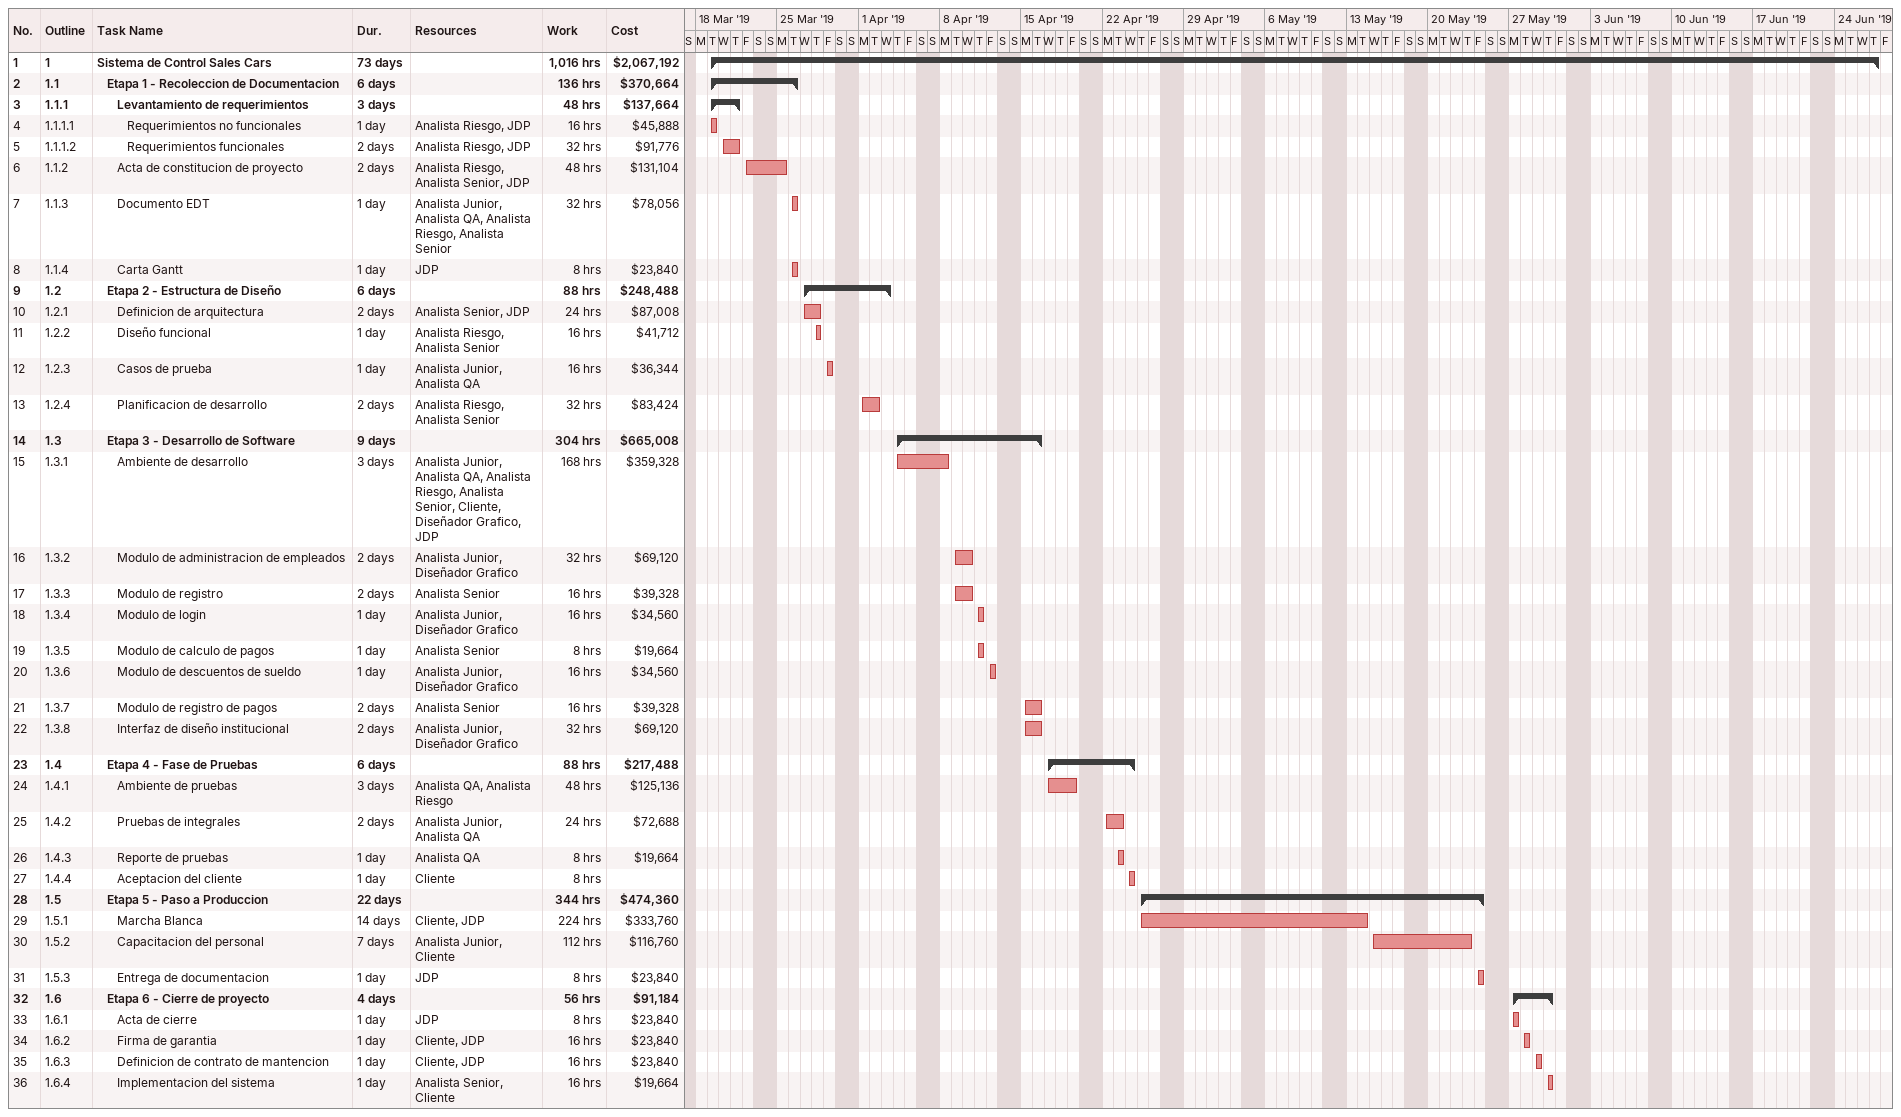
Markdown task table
| ID | WBS | Task | Duration | Start | Finish | Resources | Work (h) | Cost ($) |
|---|---|---|---|---|---|---|---|---|
| 1 | 1 | **Sistema de Control Sales Cars** | 73d | 2019-03-19 | 2019-06-27 |  | 1016 | 2067192 |
| 2 | 1.1 | **Etapa 1 - Recoleccion de Documentacion** | 6d | 2019-03-19 | 2019-03-26 |  | 136 | 370664 |
| 3 | 1.1.1 | **Levantamiento de requerimientos** | 3d | 2019-03-19 | 2019-03-21 |  | 48 | 137664 |
| 4 | 1.1.1.1 | Requerimientos no funcionales | 1d | 2019-03-19 | 2019-03-19 | Analista Riesgo, JDP | 16 | 45888 |
| 5 | 1.1.1.2 | Requerimientos funcionales | 2d | 2019-03-20 | 2019-03-21 | Analista Riesgo, JDP | 32 | 91776 |
| 6 | 1.1.2 | Acta de constitucion de proyecto | 2d | 2019-03-22 | 2019-03-25 | Analista Riesgo, Analista Senior, JDP | 48 | 131104 |
| 7 | 1.1.3 | Documento EDT | 1d | 2019-03-26 | 2019-03-26 | Analista Junior, Analista QA, Analista Riesgo, Analista Senior | 32 | 78056 |
| 8 | 1.1.4 | Carta Gantt | 1d | 2019-03-26 | 2019-03-26 | JDP | 8 | 23840 |
| 9 | 1.2 | **Etapa 2 - Estructura de Diseño** | 6d | 2019-03-27 | 2019-04-03 |  | 88 | 248488 |
| 10 | 1.2.1 | Definicion de arquitectura | 2d | 2019-03-27 | 2019-03-28 | Analista Senior, JDP | 24 | 87008 |
| 11 | 1.2.2 | Diseño funcional | 1d | 2019-03-28 | 2019-03-28 | Analista Riesgo, Analista Senior | 16 | 41712 |
| 12 | 1.2.3 | Casos de prueba | 1d | 2019-03-29 | 2019-03-29 | Analista Junior, Analista QA | 16 | 36344 |
| 13 | 1.2.4 | Planificacion de desarrollo | 2d | 2019-04-01 | 2019-04-02 | Analista Riesgo, Analista Senior | 32 | 83424 |
| 14 | 1.3 | **Etapa 3 - Desarrollo de Software** | 9d | 2019-04-04 | 2019-04-16 |  | 304 | 665008 |
| 15 | 1.3.1 | Ambiente de desarrollo | 3d | 2019-04-04 | 2019-04-08 | Analista Junior, Analista QA, Analista Riesgo, Analista Senior, Cliente, Diseñador Grafico, JDP | 168 | 359328 |
| 16 | 1.3.2 | Modulo de administracion de empleados | 2d | 2019-04-09 | 2019-04-10 | Analista Junior, Diseñador Grafico | 32 | 69120 |
| 17 | 1.3.3 | Modulo de registro | 2d | 2019-04-09 | 2019-04-10 | Analista Senior | 16 | 39328 |
| 18 | 1.3.4 | Modulo de login | 1d | 2019-04-11 | 2019-04-11 | Analista Junior, Diseñador Grafico | 16 | 34560 |
| 19 | 1.3.5 | Modulo de calculo de pagos | 1d | 2019-04-11 | 2019-04-11 | Analista Senior | 8 | 19664 |
| 20 | 1.3.6 | Modulo de descuentos de sueldo | 1d | 2019-04-12 | 2019-04-12 | Analista Junior, Diseñador Grafico | 16 | 34560 |
| 21 | 1.3.7 | Modulo de registro de pagos | 2d | 2019-04-15 | 2019-04-16 | Analista Senior | 16 | 39328 |
| 22 | 1.3.8 | Interfaz de diseño institucional | 2d | 2019-04-15 | 2019-04-16 | Analista Junior, Diseñador Grafico | 32 | 69120 |
| 23 | 1.4 | **Etapa 4 - Fase de Pruebas** | 6d | 2019-04-17 | 2019-04-24 |  | 88 | 217488 |
| 24 | 1.4.1 | Ambiente de pruebas | 3d | 2019-04-17 | 2019-04-19 | Analista QA, Analista Riesgo | 48 | 125136 |
| 25 | 1.4.2 | Pruebas de integrales | 2d | 2019-04-22 | 2019-04-23 | Analista Junior, Analista QA | 24 | 72688 |
| 26 | 1.4.3 | Reporte de pruebas | 1d | 2019-04-23 | 2019-04-23 | Analista QA | 8 | 19664 |
| 27 | 1.4.4 | Aceptacion del cliente | 1d | 2019-04-24 | 2019-04-24 | Cliente | 8 |  |
| 28 | 1.5 | **Etapa 5 - Paso a Produccion** | 22d | 2019-04-25 | 2019-05-24 |  | 344 | 474360 |
| 29 | 1.5.1 | Marcha Blanca | 14d | 2019-04-25 | 2019-05-14 | Cliente, JDP | 224 | 333760 |
| 30 | 1.5.2 | Capacitacion del personal | 7d | 2019-05-15 | 2019-05-23 | Analista Junior, Cliente | 112 | 116760 |
| 31 | 1.5.3 | Entrega de documentacion | 1d | 2019-05-24 | 2019-05-24 | JDP | 8 | 23840 |
| 32 | 1.6 | **Etapa 6 - Cierre de proyecto** | 4d | 2019-05-27 | 2019-05-30 |  | 56 | 91184 |
| 33 | 1.6.1 | Acta de cierre | 1d | 2019-05-27 | 2019-05-27 | JDP | 8 | 23840 |
| 34 | 1.6.2 | Firma de garantia | 1d | 2019-05-28 | 2019-05-28 | Cliente, JDP | 16 | 23840 |
| 35 | 1.6.3 | Definicion de contrato de mantencion | 1d | 2019-05-29 | 2019-05-29 | Cliente, JDP | 16 | 23840 |
| 36 | 1.6.4 | Implementacion del sistema | 1d | 2019-05-30 | 2019-05-30 | Analista Senior, Cliente | 16 | 19664 |
